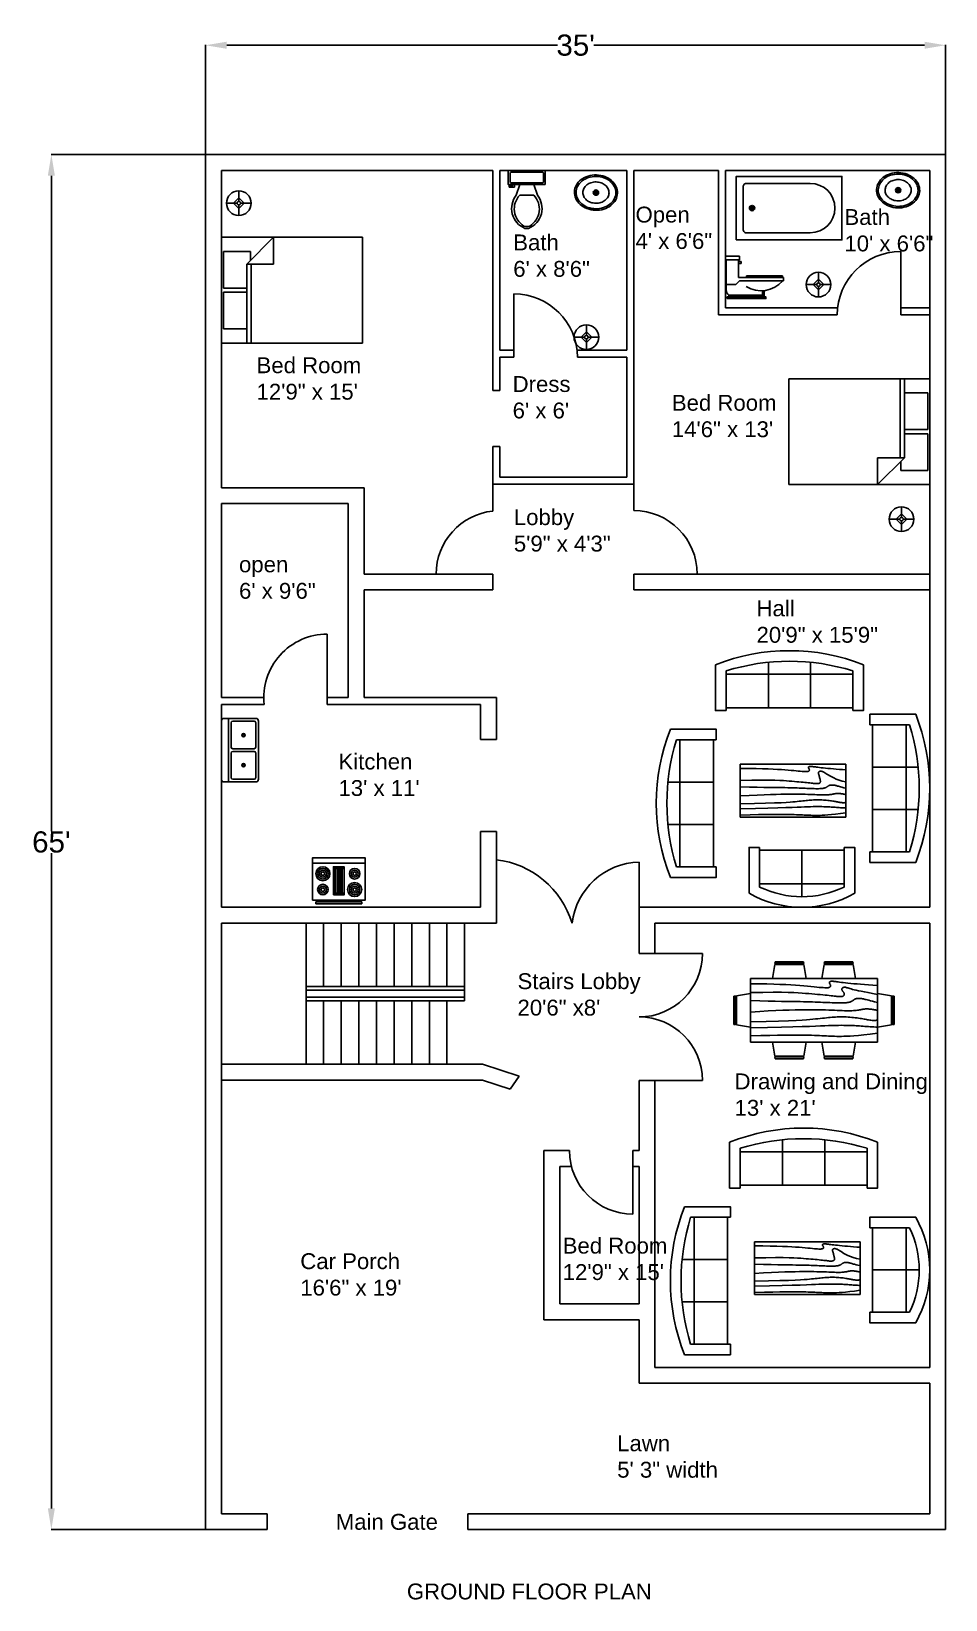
# Model space of a CAD drawing. Header units: inches. Extents: x 6607 to 7126, y 6795 to 7684.
import ezdxf

# ---------------------------------------------------------------- set-up
doc = ezdxf.new("R2010")
doc.units = ezdxf.units.IN
doc.header["$MEASUREMENT"] = 0
doc.styles.get("Standard").update_dxf_attribs({"font": 'arial.ttf'})
doc.dimstyles.get("Standard").update_dxf_attribs({"dimtxt": 12, "dimasz": 12, "dimexe": 0.18, "dimexo": 0.0625, "dimgap": 0.09, "dimtad": 0, "dimtih": 1, "dimtoh": 1, "dimzin": 0, "dimdsep": 46, "dimlunit": 3, "dimtxsty": 'Standard', "dimcen": 0.09, "dimadec": 0, "dimazin": 0, "dimtfac": 1, "dimtofl": 0, "dimtmove": 0, "dimatfit": 3, "dimfxl": 1, "dimtolj": 1, "dimtzin": 0, "dimarcsym": 0})

# ---------------------------------------------------------------- blocks, each defined once
blk = doc.blocks.new('Sink - Oval top')
for p, q in [((-1, 0), (1, 0)), ((0, 1), (0, -1))]:
    blk.add_line(p, q)
at = {"linetype": 'Continuous'}
for points in [[(-12.23, 0.39, 0.117634), (-11.46, -3.36, 0.104469), (-8.88, -6.8, 0.090016), (-5.08, -9.07, 0.08192), (-0.32, -10.02, 0.08192), (4.49, -9.38, 0.090016), (8.42, -7.36, 0.104469), (11.22, -4.09, 0.117634), (12.23, -0.39, 0.117634), (11.46, 3.36, 0.104469), (8.88, 6.8, 0.090016), (5.08, 9.07, 0.08192), (0.32, 10.02, 0.08192), (-4.49, 9.38, 0.090016), (-8.42, 7.36, 0.104469), (-11.22, 4.09, 0.117634)], [(-11.29, 0.16, 0.118622), (-10.52, -3.25, 0.104678), (-8.07, -6.36, 0.089562), (-4.54, -8.37, 0.081185), (-0.13, -9.15, 0.081185), (4.3, -8.49, 0.089562), (7.89, -6.58, 0.104678), (10.42, -3.55, 0.118622), (11.29, -0.16, 0.118622), (10.52, 3.25, 0.104678), (8.07, 6.36, 0.089562), (4.54, 8.37, 0.081185), (0.13, 9.15, 0.081185), (-4.3, 8.49, 0.089562), (-7.89, 6.58, 0.104678), (-10.42, 3.55, 0.118622)], [(-7.42, 0.08, 0.118283), (-6.91, -2.17, 0.104607), (-5.29, -4.21, 0.089718), (-2.97, -5.53, 0.081436), (-0.07, -6.04, 0.081436), (2.84, -5.59, 0.089718), (5.2, -4.33, 0.104607), (6.86, -2.32, 0.118283), (7.42, -0.08, 0.118283), (6.91, 2.17, 0.104607), (5.29, 4.21, 0.089718), (2.97, 5.53, 0.081436), (0.07, 6.04, 0.081436), (-2.84, 5.59, 0.089718), (-5.2, 4.33, 0.104607), (-6.86, 2.32, 0.118283)]]:
    blk.add_lwpolyline(points, format="xyb", close=True, dxfattribs=at)
for radius in [1.5, 1]:
    blk.add_circle((0, 0), radius)
blk = doc.blocks.new('Toilet - top')
for p, q in [((-10, -8.5), (-8, -8.5)), ((-10, -9.5), (-10, -8.5)), ((-8, -8.5), (-8, -8)), ((-7, -8), (-7, -9.5)), ((-4, -8), (-6, -14)), ((4, -8), (6, -14)), ((9.5, -6), (9.5, -2)), ((-7, -9.5), (-10, -9.5)), ((4, -14), (-4, -14))]:
    blk.add_line(p, q)
blk.add_lwpolyline([(10.5, -8), (10.5, 0), (-10.5, 0), (-10.5, -8)], close=True)
for points in [[(-9.5, -2), (-9.5, -6)], [(8.5, -1), (-8.5, -1)], [(-8.5, -7), (8.5, -7)]]:
    blk.add_lwpolyline(points)
for centre, radius, start, end in [((-8.62, -1.88), 0.884, 81.8699, 188.1301), ((-8.62, -6.12), 0.884, 171.8699, 278.1301), ((8.62, -1.88), 0.884, 351.8699, 98.1301), ((8.62, -6.12), 0.884, 261.8699, 8.1301), ((3.52, -21.58), 12.17, 141.46911, 247.97143), ((4.2, -21.82), 11.33, 136.36773, 238.94682), ((-3.52, -21.58), 12.17, 292.02843, 38.53071), ((-4.2, -21.82), 11.33, 301.05301, 43.63209), ((0, -27.88), 4, 245.73182, 294.26817), ((0, -29), 4, 254.86053, 285.13947)]:
    blk.add_arc(centre, radius, start, end)
blk = doc.blocks.new('Bath Tub - 26 x 60 in.')
for p, q in [((9, -17), (9, -19)), ((8, -18), (10, -18))]:
    blk.add_line(p, q)
blk.add_lwpolyline([(0, -36), (0, 0), (60, 0), (60, -36)], close=True)
for points in [[(4, -30), (4, -6)], [(6, -4), (42, -4)], [(42, -32), (6, -32)]]:
    blk.add_lwpolyline(points)
for radius in [1.5, 1]:
    blk.add_circle((9, -18), radius)
for centre, radius, start, end in [((5.75, -5.75), 1.77, 81.8699, 188.1301), ((42, -18), 14, 270, 90), ((5.75, -30.25), 1.77, 171.8699, 278.1301)]:
    blk.add_arc(centre, radius, start, end)
blk = doc.blocks.new('Toilet - side')
for p, q in [((0.5, 5), (0.5, 22)), ((7.5, 22), (7.5, 12)), ((7.5, 21), (9, 21)), ((9, 20), (7.5, 20)), ((9, 21), (9, 20)), ((8, 10), (6, 8)), ((7.5, 12), (33, 12)), ((33, 10), (8, 10)), ((32.5, 13), (12, 13)), ((12, 13), (12, 12)), ((32.5, 12), (32.5, 13)), ((33, 12), (33, 10)), ((6, 8), (0.5, 8)), ((22, 2), (2, 2)), ((2, 2), (2, 1)), ((21, 4.5), (21, 2)), ((22, 2), (22, 4.54)), ((22, 1), (22, 2))]:
    blk.add_line(p, q)
for points in [[(0, 22), (0, 24), (8, 24), (8, 22)], [(1, 0), (1, 1), (23, 1), (23, 0)]]:
    blk.add_lwpolyline(points, close=True)
for centre, radius, start, end in [((20.3, 20.7), 16.23, 238.18715, 318.77023), ((3.75, 4.75), 3.26, 175.6013, 237.5288)]:
    blk.add_arc(centre, radius, start, end)
blk = doc.blocks.new('Sofa - Roundback 7 ft.')
at = {"linetype": 'Continuous'}
for p, q in [((-12.00002, -32.4421), (-12.00003, -6.5971)), ((11.99997, -32.4421), (11.99998, -6.5971)), ((-36.000027, -34), (-36.000027, -11.4696)), ((-35.999844, -13.3819), (35.9998, -13.3819)), ((35.99998, -34), (35.99998, -11.4696)), ((-36.000027, -32.4421), (35.99998, -32.4421))]:
    blk.add_line(p, q, dxfattribs=at)
for points in [[(-36.000027, -34), (-42.000027, -34), (-42.000027, -8)], [(41.99998, -8), (41.99998, -34), (35.99998, -34)]]:
    blk.add_lwpolyline(points, dxfattribs=at)
for centre, radius, start, end in [((0, -114.25), 114.25, 68.43141, 111.5686), ((-0.00001, -127.1968), 121.1968, 72.72033, 107.2797)]:
    blk.add_arc(centre, radius, start, end, dxfattribs=at)
blk = doc.blocks.new('Sofa - Roundback Loveseat 5 ft.')
at = {"linetype": 'Continuous'}
for p, q in [((0, -32.44198), (0, -5.99998)), ((-24, -33.99998), (-24, -11.46958)), ((-23.9998, -13.38178), (23.99986, -13.38178)), ((24.00004, -33.99998), (24.00004, -11.46958)), ((-24, -32.44198), (24.00004, -32.44198))]:
    blk.add_line(p, q, dxfattribs=at)
for points in [[(-24, -33.99998), (-30, -33.99998), (-30, -7.99998)], [(30.00004, -7.99998), (30.00004, -33.99998), (24.00004, -33.99998)]]:
    blk.add_lwpolyline(points, dxfattribs=at)
for centre, radius, start, end in [((0, -60.24998), 60.24998, 60.13715, 119.8628), ((0, -61.38438), 55.38444, 64.32083, 115.6792)]:
    blk.add_arc(centre, radius, start, end, dxfattribs=at)
blk = doc.blocks.new('Bed - Queen')
at = {"linetype": 'Continuous'}
for p, q in [((0, -80.00003), (0, 0)), ((0, 0), (59.99999, 0)), ((59.99999, 0), (59.99999, -80.00003)), ((7.99999, -1.2), (28.79998, -1.2)), ((7.99999, -14.4), (7.99999, -1.2)), ((28.79998, -1.2), (28.79998, -14.4)), ((31.19999, -1.2), (51.99999, -1.2)), ((31.19999, -14.4), (31.19999, -1.2)), ((51.99999, -1.2), (51.99999, -16.4)), ((0, -14.4), (44.8, -14.4)), ((44.8, -16.8), (0, -16.8)), ((59.99999, -29.6), (44.8, -14.4)), ((44.8, -14.4), (44.8, -29.6)), ((51.99999, -16.4), (46.79936, -16.4)), ((44.8, -29.6), (59.99999, -29.6)), ((59.99999, -80.00003), (0, -80.00003))]:
    blk.add_line(p, q, dxfattribs=at)
blk = doc.blocks.new('Table - Rectangular Woodgrain 60 x 30 in.')
at = {"linetype": 'Continuous'}
for p, q in [((0, 0), (0, -30)), ((60, 0), (0, 0)), ((60, -30), (60, 0)), ((0, -30), (60, -30))]:
    blk.add_line(p, q, dxfattribs=at)
for points in [[(0, -2.4), (4.8155, -2.418), (9.0302, -2.4688), (12.709, -2.5477), (15.9167, -2.65), (18.7181, -2.7711), (21.1781, -2.9063), (23.3616, -3.0508), (25.3333, -3.2), (27.1477, -3.3495), (28.8172, -3.4958), (30.3437, -3.636), (31.7291, -3.7667), (32.9756, -3.8849), (34.0849, -3.9875), (35.059, -4.0714), (35.9, -4.1334), (36.6114, -4.1711), (37.2041, -4.1854), (37.6906, -4.1779), (38.0833, -4.15), (38.3948, -4.1034), (38.6375, -4.0396), (38.8239, -3.9602), (38.9666, -3.8667), (39.0764, -3.7608), (39.1573, -3.6448), (39.2116, -3.521), (39.2416, -3.3917), (39.2498, -3.2593), (39.2385, -3.1261), (39.21, -2.9944), (39.1666, -2.8667), (39.111, -2.7447), (39.0468, -2.6281), (38.978, -2.5163), (38.9083, -2.4083), (38.8418, -2.3035), (38.7823, -2.201), (38.7337, -2.1001), (38.7, -2), (38.6844, -1.9003), (38.6875, -1.8021), (38.7094, -1.707), (38.75, -1.6167), (38.8094, -1.5326), (38.8875, -1.4563), (38.9844, -1.3893), (39.1, -1.3333), (39.2351, -1.2896), (39.3937, -1.2583), (39.5804, -1.2396), (39.8, -1.2333), (40.057, -1.2396), (40.3562, -1.2583), (40.7023, -1.2896), (41.1, -1.3333), (41.5547, -1.3895), (42.0755, -1.4573), (42.6721, -1.5361), (43.3542, -1.625), (44.1316, -1.7233), (45.014, -1.8302), (46.0114, -1.9449), (47.1333, -2.0667), (48.3862, -2.1947), (49.7625, -2.3281), (51.2513, -2.4663), (52.8416, -2.6083), (54.5226, -2.7535), (56.2833, -2.9011), (58.1127, -3.0501), (60, -3.2)], [(0, -9.2), (6.5759, -9.0858), (11.9385, -9.0365), (16.2527, -9.0418), (19.6833, -9.0917), (22.3952, -9.1759), (24.5531, -9.2844), (26.322, -9.4069), (27.8666, -9.5333), (29.3241, -9.6553), (30.7203, -9.7719), (32.0532, -9.8837), (33.3208, -9.9917), (34.5213, -10.0965), (35.6526, -10.199), (36.7128, -10.2999), (37.7, -10.4), (38.6129, -10.4996), (39.4531, -10.5969), (40.223, -10.6895), (40.925, -10.775), (41.5613, -10.8512), (42.1344, -10.9156), (42.6465, -10.966), (43.1, -11), (43.4976, -11.0158), (43.8437, -11.0136), (44.143, -10.9942), (44.4, -10.9583), (44.6195, -10.9069), (44.8062, -10.8406), (44.9648, -10.7603), (45.1, -10.6667), (45.2155, -10.5598), (45.3114, -10.4365), (45.3871, -10.2929), (45.4416, -10.125), (45.4743, -9.929), (45.4844, -9.7011), (45.4709, -9.4371), (45.4333, -9.1333), (45.3716, -8.7883), (45.2896, -8.4104), (45.1919, -8.0107), (45.0833, -7.6), (44.9685, -7.1893), (44.8521, -6.7896), (44.7388, -6.4117), (44.6333, -6.0667), (44.54, -5.7628), (44.4614, -5.4979), (44.4001, -5.2675), (44.3583, -5.0667), (44.3384, -4.8909), (44.3427, -4.7354), (44.3736, -4.5956), (44.4333, -4.4667), (44.5236, -4.3453), (44.6427, -4.2333), (44.7884, -4.1339), (44.9583, -4.05), (45.1501, -3.9849), (45.3614, -3.9417), (45.59, -3.9234), (45.8333, -3.9333), (46.0915, -3.9749), (46.3734, -4.0531), (46.6906, -4.1736), (47.0542, -4.3417), (47.4756, -4.5629), (47.9661, -4.8427), (48.5372, -5.1866), (49.2, -5.6), (49.9676, -6.0844), (50.8594, -6.625), (51.8965, -7.2031), (53.1, -7.8), (54.491, -8.3969), (56.0906, -8.975), (57.9199, -9.5156), (60, -10)], [(0, -12.8), (5.1847, -12.9322), (9.6213, -13.0323), (13.3963, -13.1059), (16.5958, -13.1583), (19.3063, -13.1952), (21.614, -13.2219), (23.6054, -13.2439), (25.3666, -13.2667), (26.9728, -13.2947), (28.4531, -13.3281), (29.8256, -13.3663), (31.1083, -13.4083), (32.3191, -13.4535), (33.476, -13.501), (34.597, -13.5501), (35.7, -13.6), (36.7984, -13.6497), (37.8875, -13.6979), (38.9578, -13.743), (40, -13.7833), (41.0047, -13.8174), (41.9625, -13.8438), (42.864, -13.8607), (43.7, -13.8667), (44.4631, -13.8604), (45.1552, -13.8417), (45.7801, -13.8104), (46.3416, -13.7667), (46.8439, -13.7104), (47.2906, -13.6417), (47.6858, -13.5604), (48.0333, -13.4667), (48.3375, -13.3608), (48.6042, -13.2448), (48.8396, -13.121), (49.05, -12.9917), (49.2417, -12.8593), (49.4208, -12.7261), (49.5937, -12.5944), (49.7667, -12.4667), (49.9452, -12.3451), (50.1323, -12.2313), (50.3303, -12.1268), (50.5416, -12.0333), (50.7686, -11.9524), (51.0135, -11.8854), (51.2788, -11.8341), (51.5666, -11.8), (51.8785, -11.7843), (52.2116, -11.7865), (52.562, -11.8059), (52.926, -11.8417), (53.2998, -11.8931), (53.6795, -11.9594), (54.0614, -12.0397), (54.4416, -12.1333), (54.8223, -12.2401), (55.2293, -12.3625), (55.6942, -12.5037), (56.2489, -12.6667), (56.9251, -12.8547), (57.7545, -13.0708), (58.7689, -13.3182), (60, -13.6)], [(0, -18), (5.124, -17.7273), (9.6609, -17.5057), (13.6705, -17.3303), (17.2125, -17.1958), (20.3467, -17.0973), (23.1328, -17.0297), (25.6307, -16.9878), (27.9, -16.9667), (29.9928, -16.9617), (31.9302, -16.9703), (33.7254, -16.9907), (35.3917, -17.0208), (36.9423, -17.0588), (38.3906, -17.1026), (39.7499, -17.1503), (41.0333, -17.2), (42.2519, -17.2496), (43.4073, -17.2969), (44.4986, -17.3395), (45.525, -17.375), (46.4858, -17.4012), (47.3802, -17.4156), (48.2074, -17.416), (48.9667, -17.4), (49.6583, -17.3662), (50.2872, -17.3167), (50.8595, -17.2547), (51.3812, -17.1833), (51.8584, -17.1057), (52.2971, -17.025), (52.7034, -16.9443), (53.0833, -16.8667), (53.443, -16.7951), (53.789, -16.7313), (54.128, -16.6768), (54.4666, -16.6334), (54.8115, -16.6024), (55.1693, -16.5854), (55.5465, -16.5841), (55.95, -16.6), (56.3828, -16.6337), (56.8346, -16.6823), (57.2915, -16.7418), (57.7396, -16.8084), (58.165, -16.878), (58.5539, -16.9469), (58.8924, -17.0111), (59.1666, -17.0667), (59.3679, -17.1107), (59.5078, -17.1438), (59.6032, -17.1675), (59.6708, -17.1833), (59.7275, -17.193), (59.7901, -17.1979), (59.8753, -17.1998), (60, -17.2)], [(0, -22.4), (8.0098, -22.2501), (14.4094, -22.1011), (19.4168, -21.9535), (23.25, -21.8083), (26.1269, -21.6663), (28.2656, -21.5281), (29.884, -21.3947), (31.2, -21.2667), (32.3967, -21.1448), (33.5172, -21.0292), (34.5697, -20.9198), (35.5625, -20.8167), (36.5037, -20.7198), (37.4015, -20.6292), (38.2642, -20.5448), (39.1, -20.4667), (39.9164, -20.3951), (40.7187, -20.3313), (41.5117, -20.2768), (42.3, -20.2333), (43.0883, -20.2024), (43.8812, -20.1854), (44.6836, -20.1841), (45.5, -20.2), (46.3328, -20.234), (47.1747, -20.2844), (48.0163, -20.3488), (48.8479, -20.425), (49.66, -20.5106), (50.4429, -20.6031), (51.1872, -20.7004), (51.8833, -20.8), (52.5246, -20.8999), (53.1166, -20.9995), (53.6681, -21.0983), (54.1875, -21.1958), (54.6834, -21.2919), (55.1646, -21.3859), (55.6394, -21.4777), (56.1167, -21.5667), (56.6028, -21.6515), (57.0961, -21.7266), (57.5929, -21.7852), (58.0896, -21.8208), (58.5823, -21.8268), (59.0674, -21.7964), (59.5412, -21.723), (60, -21.6)], [(0, -25.2), (8.6355, -25.0504), (15.7026, -24.9031), (21.4049, -24.7606), (25.9458, -24.625), (29.529, -24.4988), (32.3578, -24.3844), (34.6359, -24.284), (36.5667, -24.2), (38.3213, -24.1341), (39.9417, -24.0854), (41.437, -24.0523), (42.8167, -24.0333), (44.0901, -24.0268), (45.2667, -24.0313), (46.3557, -24.0451), (47.3667, -24.0667), (48.309, -24.0947), (49.1928, -24.1287), (50.0284, -24.168), (50.826, -24.2125), (51.5959, -24.2617), (52.3483, -24.3151), (53.0935, -24.3725), (53.8417, -24.4334), (54.6009, -24.497), (55.3699, -24.561), (56.1454, -24.6226), (56.9239, -24.6792), (57.7021, -24.7279), (58.4764, -24.7662), (59.2435, -24.7911), (60, -24.8)], [(0, -28.8), (5.6867, -28.6681), (10.45, -28.5698), (14.407, -28.5012), (17.675, -28.4584), (20.3711, -28.4374), (22.6125, -28.4344), (24.5164, -28.4455), (26.2, -28.4667), (27.762, -28.4947), (29.2276, -28.5281), (30.6033, -28.5663), (31.8958, -28.6084), (33.1118, -28.6535), (34.2578, -28.7011), (35.3405, -28.7501), (36.3666, -28.8), (37.3443, -28.8497), (38.288, -28.8974), (39.2137, -28.9412), (40.1375, -28.9792), (41.0753, -29.0093), (42.0432, -29.0297), (43.0572, -29.0384), (44.1333, -29.0333), (45.2936, -29.0114), (46.5843, -28.9641), (48.0579, -28.8816), (49.7666, -28.7542), (51.7629, -28.5721), (54.0989, -28.3255), (56.8272, -28.0048), (60, -27.6)]]:
    blk.add_lwpolyline(points, dxfattribs=at)
blk = doc.blocks.new('Dining Set - 36 x 72 in.')
at = {"linetype": 'Continuous'}
for p, q in [((-22, 27.5), (-22.1562, 26.50042)), ((-22, 27.5), (-6, 27.5)), ((-5.8437, 26.49966), (-6, 27.5)), ((6, 27.5), (5.8438, 26.50042)), ((6, 27.5), (22, 27.5)), ((22.1563, 26.49966), (22, 27.5)), ((36, 18), (-36, 18)), ((-36, 18), (-36, -18)), ((-22.2343, 26.00059), (-23.4847, 17.99762)), ((-22.2304, 26), (-5.7608, 26)), ((-5.8416, 26.5), (-22.1534, 26.5)), ((-4.5152, 17.99762), (-5.7655, 25.99926)), ((5.7657, 26.00059), (4.5153, 17.99762)), ((5.7696, 26), (22.2392, 26)), ((22.1584, 26.5), (5.8466, 26.5)), ((23.4848, 17.99762), (22.2345, 25.99926)), ((36, -18), (36, 18)), ((-44.0006, 8.23428), (-35.9976, 9.48474)), ((44.0006, 8.23428), (35.9976, 9.48474)), ((-45.5, 8), (-44.5004, 8.15617)), ((-45.5, 8), (-45.5, -8)), ((-44.5, -8.15843), (-44.5, 8.15338)), ((-44, 8.23041), (-44, -8.23915)), ((44, 8.23041), (44, -8.23915)), ((44.5, -8.15843), (44.5, 8.15338)), ((45.5, 8), (44.5005, 8.15617)), ((45.5, 8), (45.5, -8)), ((-44.4997, -8.15631), (-45.5, -8)), ((-35.9976, -9.48476), (-43.9993, -8.2345)), ((35.9976, -9.48476), (43.9993, -8.2345)), ((44.4997, -8.15631), (45.5, -8)), ((-36, -18), (36, -18)), ((-22.2343, -26.0006), (-23.4847, -17.99762)), ((-22.2304, -26), (-5.7608, -26)), ((-22, -27.5), (-22.1562, -26.50044)), ((-5.8416, -26.5), (-22.1534, -26.5)), ((-5.8437, -26.49967), (-6, -27.5)), ((-4.5152, -17.99762), (-5.7655, -25.99928)), ((5.7657, -26.0006), (4.5153, -17.99762)), ((5.7696, -26), (22.2392, -26)), ((6, -27.5), (5.8438, -26.50044)), ((22.1584, -26.5), (5.8466, -26.5)), ((22.1563, -26.49967), (22, -27.5)), ((23.4848, -17.99762), (22.2345, -25.99928)), ((-22, -27.5), (-6, -27.5)), ((6, -27.5), (22, -27.5))]:
    blk.add_line(p, q, dxfattribs=at)
for points in [[(-36, 15), (-31.1772, 14.97754), (-26.8079, 14.91406), (-22.8538, 14.81543), (-19.276, 14.6875), (-16.0362, 14.53613), (-13.0957, 14.36718), (-10.4159, 14.18652), (-7.9583, 14), (-5.6904, 13.81315), (-3.6035, 13.63021), (-1.6954, 13.45508), (0.0365, 13.29166), (1.5945, 13.14388), (2.9811, 13.01562), (4.1988, 12.9108), (5.25, 12.83333), (6.1393, 12.78613), (6.8802, 12.76823), (7.4883, 12.77767), (7.9792, 12.8125), (8.3685, 12.87077), (8.6719, 12.95052), (8.9049, 13.0498), (9.0833, 13.16666), (9.2205, 13.29899), (9.3216, 13.44401), (9.3895, 13.59879), (9.4271, 13.76041), (9.4373, 13.92594), (9.4232, 14.09245), (9.3875, 14.257), (9.3333, 14.41666), (9.2638, 14.56917), (9.1836, 14.71484), (9.0975, 14.85465), (9.0104, 14.98958), (8.9272, 15.1206), (8.8529, 15.2487), (8.7922, 15.37483), (8.75, 15.5), (8.7305, 15.62467), (8.7344, 15.74739), (8.7617, 15.86621), (8.8125, 15.97916), (8.8867, 16.08431), (8.9844, 16.17968), (9.1055, 16.26334), (9.25, 16.33333), (9.4189, 16.38802), (9.6172, 16.42708), (9.8506, 16.45052), (10.125, 16.45833), (10.4463, 16.45052), (10.8203, 16.42708), (11.2529, 16.38802), (11.75, 16.33333), (12.3184, 16.26318), (12.9694, 16.17838), (13.7151, 16.07991), (14.5677, 15.96875), (15.5395, 15.84586), (16.6426, 15.71224), (17.8893, 15.56884), (19.2917, 15.41666), (20.859, 15.25667), (22.5879, 15.08984), (24.4721, 14.91715), (26.5052, 14.73958), (28.6809, 14.5581), (30.9929, 14.3737), (33.4347, 14.18733), (36, 14)], [(-36, 10), (-28.9766, 10.14274), (-23.1725, 10.20442), (-18.4241, 10.19775), (-14.5677, 10.13541), (-11.4399, 10.03011), (-8.877, 9.89453), (-6.7154, 9.74137), (-4.7917, 9.58333), (-2.9698, 9.43082), (-1.2246, 9.28515), (0.4415, 9.14534), (2.026, 9.01041), (3.5266, 8.87939), (4.9408, 8.7513), (6.266, 8.62516), (7.5, 8.5), (8.6411, 8.37549), (9.6914, 8.2539), (10.6538, 8.13818), (11.5312, 8.03125), (12.3267, 7.93603), (13.043, 7.85547), (13.6831, 7.79248), (14.25, 7.75), (14.7471, 7.7303), (15.1797, 7.73307), (15.5537, 7.75732), (15.875, 7.80208), (16.1494, 7.86637), (16.3828, 7.94922), (16.5811, 8.04964), (16.75, 8.16666), (16.8944, 8.29915), (17.0143, 8.44531), (17.1089, 8.60319), (17.1771, 8.77083), (17.218, 8.94629), (17.2305, 9.1276), (17.2137, 9.31282), (17.1667, 9.5), (17.0895, 9.6875), (16.987, 9.875), (16.8649, 10.0625), (16.7292, 10.25), (16.5856, 10.4375), (16.4401, 10.625), (16.2985, 10.8125), (16.1667, 11), (16.05, 11.18733), (15.9518, 11.3737), (15.8752, 11.5581), (15.8229, 11.73958), (15.798, 11.91715), (15.8034, 12.08984), (15.842, 12.25667), (15.9167, 12.41666), (16.0295, 12.56836), (16.1784, 12.70833), (16.3605, 12.83268), (16.5729, 12.9375), (16.8127, 13.01888), (17.0768, 13.07291), (17.3625, 13.0957), (17.6667, 13.08333), (17.9894, 13.03312), (18.3418, 12.94726), (18.7382, 12.82918), (19.1927, 12.68229), (19.7195, 12.51001), (20.3327, 12.31575), (21.0465, 12.10294), (21.875, 11.875), (22.8357, 11.63354), (23.959, 11.37304), (25.2786, 11.08618), (26.8282, 10.76562), (28.6414, 10.40405), (30.752, 9.99414), (33.1936, 9.52856), (36, 9)], [(-36, 5.5), (-30.7157, 5.3348), (-26.069, 5.20963), (-21.9946, 5.11767), (-18.4271, 5.05208), (-15.3009, 5.00602), (-12.5508, 4.97265), (-10.1112, 4.94515), (-7.9167, 4.91666), (-5.909, 4.88167), (-4.0586, 4.83984), (-2.3429, 4.79215), (-0.7396, 4.73958), (0.7739, 4.6831), (2.22, 4.6237), (3.6213, 4.56233), (5, 4.5), (6.373, 4.43782), (7.7344, 4.3776), (9.0723, 4.32129), (10.375, 4.27083), (11.6309, 4.22819), (12.8281, 4.19531), (13.9551, 4.17415), (15, 4.16666), (15.954, 4.17448), (16.819, 4.19791), (17.6001, 4.23698), (18.3021, 4.29166), (18.9299, 4.36198), (19.4883, 4.44791), (19.9823, 4.54948), (20.4167, 4.66666), (20.7969, 4.79899), (21.1302, 4.94401), (21.4245, 5.09879), (21.6875, 5.26041), (21.9271, 5.42594), (22.1511, 5.59245), (22.3672, 5.757), (22.5834, 5.91666), (22.8065, 6.06868), (23.0404, 6.21093), (23.2879, 6.34147), (23.5521, 6.45833), (23.8358, 6.55957), (24.142, 6.64323), (24.4735, 6.70735), (24.8334, 6.75), (25.2235, 6.76969), (25.642, 6.76692), (26.0858, 6.74267), (26.5521, 6.69791), (27.0379, 6.63362), (27.5404, 6.55078), (28.0565, 6.45036), (28.5834, 6.33333), (29.1242, 6.19987), (29.7071, 6.04687), (30.3661, 5.87044), (31.1354, 5.66666), (32.0493, 5.43164), (33.142, 5.16146), (34.4475, 4.85221), (36, 4.5)], [(-36, -1), (-30.7915, -0.6591), (-26.0195, -0.38216), (-21.6519, -0.16284), (-17.6563, 0.00521), (-14.0005, 0.12833), (-10.6523, 0.21289), (-7.5796, 0.26522), (-4.75, 0.29166), (-2.134, 0.29793), (0.2878, 0.28711), (2.5317, 0.26163), (4.6146, 0.22396), (6.5529, 0.17651), (8.3633, 0.12174), (10.0623, 0.06209), (11.6667, 0), (13.1899, -0.06201), (14.6341, -0.1211), (15.9982, -0.17432), (17.2813, -0.21875), (18.4823, -0.25147), (19.6003, -0.26953), (20.6343, -0.27002), (21.5834, -0.25), (22.4481, -0.20768), (23.2357, -0.14584), (23.9549, -0.06836), (24.6146, 0.02083), (25.2235, 0.11784), (25.7904, 0.21875), (26.3241, 0.31966), (26.8334, 0.41666), (27.3265, 0.50618), (27.8099, 0.58593), (28.2894, 0.65397), (28.7709, 0.70833), (29.2601, 0.74707), (29.763, 0.76823), (30.2855, 0.76985), (30.8334, 0.75), (31.4088, 0.70784), (31.9994, 0.64713), (32.589, 0.57275), (33.1615, 0.48958), (33.7008, 0.4025), (34.1908, 0.3164), (34.6153, 0.23616), (34.9584, 0.16666), (35.2099, 0.11165), (35.3848, 0.07031), (35.504, 0.04069), (35.5886, 0.02083), (35.6594, 0.00879), (35.7377, 0.0026), (35.8442, 0.00032), (36, 0)], [(-36, -6.5), (-27.1843, -6.31267), (-20.084, -6.1263), (-14.469, -5.9419), (-10.1094, -5.76042), (-6.7752, -5.58285), (-4.2363, -5.41016), (-2.2629, -5.24333), (-0.625, -5.08334), (0.8708, -4.93099), (2.2715, -4.78646), (3.5872, -4.64974), (4.8281, -4.52084), (6.0046, -4.39974), (7.127, -4.28646), (8.2053, -4.18099), (9.25, -4.08334), (10.2705, -3.99382), (11.2734, -3.91407), (12.2647, -3.84603), (13.25, -3.79167), (14.2354, -3.75293), (15.2266, -3.73177), (16.2295, -3.73015), (17.25, -3.75), (18.2912, -3.79248), (19.3451, -3.85547), (20.4009, -3.93604), (21.4479, -4.03125), (22.4754, -4.13819), (23.4727, -4.25391), (24.4289, -4.37549), (25.3334, -4.5), (26.1785, -4.62492), (26.9694, -4.74935), (27.7145, -4.87281), (28.4219, -4.99479), (29.1, -5.11483), (29.7572, -5.23242), (30.4016, -5.34709), (31.0417, -5.45834), (31.6837, -5.56437), (32.3262, -5.65821), (32.9658, -5.73153), (33.599, -5.77604), (34.2224, -5.78345), (34.8327, -5.74545), (35.4264, -5.65373), (36, -5.5)], [(-36, -10), (-26.4022, -9.81299), (-18.4675, -9.62891), (-11.9839, -9.45069), (-6.7396, -9.28125), (-2.5226, -9.12354), (0.8789, -8.98047), (3.6769, -8.85498), (6.0833, -8.75), (8.2767, -8.66765), (10.3021, -8.60677), (12.1712, -8.56543), (13.8958, -8.54167), (15.4876, -8.53353), (16.9583, -8.53907), (18.3197, -8.55632), (19.5834, -8.58334), (20.7616, -8.61841), (21.8685, -8.66081), (22.9188, -8.71004), (23.9271, -8.76563), (24.9081, -8.82707), (25.8763, -8.89388), (26.8465, -8.96558), (27.8334, -9.04167), (28.8474, -9.12118), (29.8828, -9.20117), (30.93, -9.27824), (31.9792, -9.34896), (33.0205, -9.40991), (34.0443, -9.45768), (35.0407, -9.48885), (36, -9.5)], [(-36, -14.5), (-30.0881, -14.33513), (-25.0332, -14.21224), (-20.7312, -14.12647), (-17.0781, -14.07292), (-13.97, -14.04671), (-11.3027, -14.04297), (-8.9724, -14.05681), (-6.875, -14.08334), (-4.9224, -14.11833), (-3.0905, -14.16016), (-1.3709, -14.20785), (0.2448, -14.26042), (1.7647, -14.3169), (3.1973, -14.3763), (4.5507, -14.43767), (5.8333, -14.5), (7.0554, -14.5621), (8.235, -14.62175), (9.3922, -14.67652), (10.5469, -14.72396), (11.7192, -14.76164), (12.929, -14.78711), (14.1965, -14.79794), (15.5417, -14.79167), (16.9933, -14.76424), (18.6152, -14.70508), (20.4804, -14.60197), (22.6615, -14.44271), (25.2312, -14.21509), (28.2624, -13.9069), (31.8277, -13.50594), (36, -13)]]:
    blk.add_lwpolyline(points, dxfattribs=at)
blk = doc.blocks.new('Sink-double - 36 in top')
for p, q in [((-18, -4), (18, -4)), ((-0.75, -18.5), (-0.75, -6.5)), ((0.75, -6.5), (0.75, -18.5))]:
    blk.add_line(p, q)
for points in [[(-16.5, 0), (16.5, 0)], [(-18, -19.5), (-18, -1.5)], [(-16.5, -18.5), (-16.5, -6.5)], [(-15.5, -5.5), (-1.75, -5.5)], [(1.75, -5.5), (15.5, -5.5)], [(16.5, -6.5), (16.5, -18.5)], [(18, -1.5), (18, -19.5)], [(16.5, -21), (-16.5, -21)], [(-1.75, -19.5), (-15.5, -19.5)], [(15.5, -19.5), (1.75, -19.5)]]:
    blk.add_lwpolyline(points)
for centre, radius in [((-8.5, -12.5), 1), ((-8.5, -12.5), 0.5), ((8.5, -12.5), 1), ((8.5, -12.5), 0.5)]:
    blk.add_circle(centre, radius)
for centre, radius, start, end in [((-16.5, -1.5), 1.5, 90, 180), ((16.5, -1.5), 1.5, 0, 90), ((-15.5, -6.5), 1, 90, 180), ((-1.75, -6.5), 1, 0, 90), ((1.75, -6.5), 1, 90, 180), ((15.5, -6.5), 1, 0, 90), ((-16.5, -19.5), 1.5, 180, 270), ((-15.5, -18.5), 1, 180, 270), ((-1.75, -18.5), 1, 270, 0), ((1.75, -18.5), 1, 180, 270), ((15.5, -18.5), 1, 270, 0), ((16.5, -19.5), 1.5, 270, 0)]:
    blk.add_arc(centre, radius, start, end)
blk = doc.blocks.new('Range-Oven - 30 in top')
for p, q in [((0, -3), (30, -3)), ((12, -6), (18, -6)), ((13, -20), (13, -6)), ((14, -6), (14, -20)), ((15, -20), (15, -6)), ((16, -6), (16, -20)), ((17, -20), (17, -6)), ((6, -24), (6, -25)), ((8, -25), (8, -24)), ((18, -20), (12, -20)), ((22, -25), (22, -24)), ((24, -24), (24, -25))]:
    blk.add_line(p, q)
for points in [[(0, -24), (0, 0), (30, 0), (30, -24)], [(12, -21), (12, -5), (18, -5), (18, -21)], [(2, -26), (2, -25), (28, -25), (28, -26)]]:
    blk.add_lwpolyline(points, close=True)
for centre, radius in [((6, -9), 4), ((6, -9), 3), ((6, -9), 2), ((6, -9), 1), ((24, -9), 3), ((24, -9), 2), ((24, -9), 1), ((6, -18), 3), ((6, -18), 2), ((6, -18), 1), ((24, -18), 4), ((24, -18), 3), ((24, -18), 2), ((24, -18), 1)]:
    blk.add_circle(centre, radius)
blk = doc.blocks.new('Lamp - Table')
at = {"linetype": 'Continuous'}
for p, q in [((-1, 0), (-7, 0)), ((0, 3), (-3, 0)), ((-3, 0), (0, -3)), ((0, 7), (0, 1)), ((3, 0), (0, 3)), ((0, -3), (3, 0)), ((1, 0), (7, 0)), ((0, -1), (0, -7))]:
    blk.add_line(p, q, dxfattribs=at)
for radius in [7, 1]:
    blk.add_circle((0, 0), radius, dxfattribs=at)
blk = doc.blocks.new('*D15')
at = {"color": 0, "lineweight": -2, "transparency": 16777216}
for p, q in [((6705.62, 7614.4), (6617.97, 7614.4)), ((6618.15, 7602.4), (6618.15, 7230.62)), ((6618.15, 6846.4), (6618.15, 7218.19)), ((6705.62, 6834.4), (6617.97, 6834.4))]:
    blk.add_line(p, q, dxfattribs=at)
at = {"color": 0, "transparency": 16777216}
for points in [[(6616.15, 7602.4), (6620.15, 7602.4), (6618.15, 7614.4)], [(6616.15, 6846.4), (6620.15, 6846.4), (6618.15, 6834.4)]]:
    blk.add_solid(points, dxfattribs=at)
at = {"layer": 'Defpoints', "color": 0, "transparency": 16777216}
for p in [(6618.15, 7614.4), (6705.68, 7614.4), (6705.68, 6834.4)]:
    blk.add_point(p, dxfattribs=at)
at = {"color": 0, "transparency": 16777216, "insert": (6618.15, 7224.4), "char_height": 12, "attachment_point": 5}
blk.add_mtext("\\A1;65'", dxfattribs=at)
blk = doc.blocks.new('*D16')
at = {"color": 0, "lineweight": -2, "transparency": 16777216}
for p, q in [((6705.68, 7614.47), (6705.68, 7676.61)), ((6717.68, 7676.43), (6905.41, 7676.43)), ((7113.68, 7676.43), (6925.95, 7676.43)), ((7125.68, 7614.47), (7125.68, 7676.61))]:
    blk.add_line(p, q, dxfattribs=at)
at = {"color": 0, "transparency": 16777216}
for points in [[(6717.68, 7678.43), (6717.68, 7674.43), (6705.68, 7676.43)], [(7113.68, 7678.43), (7113.68, 7674.43), (7125.68, 7676.43)]]:
    blk.add_solid(points, dxfattribs=at)
at = {"layer": 'Defpoints', "color": 0, "transparency": 16777216}
for p in [(7125.68, 7676.43), (6705.68, 7614.4), (7125.68, 7614.4)]:
    blk.add_point(p, dxfattribs=at)
at = {"color": 0, "transparency": 16777216, "insert": (6915.68, 7676.43), "char_height": 12, "attachment_point": 5}
blk.add_mtext("\\A1;35'", dxfattribs=at)

msp = doc.modelspace()

# ---------------------------------------------------------------- linework, layer by layer
for p, q in [((6705.682, 7614.404), (7125.682, 7614.404)), ((6705.682, 6834.404), (6705.682, 7614.404)), ((7125.682, 7614.404), (7125.682, 6834.404)), ((6714.682, 7605.404), (6868.682, 7605.404)), ((6714.682, 7425.404), (6714.682, 7605.404)), ((6868.682, 7605.404), (6868.682, 7480.581)), ((6872.682, 7605.404), (6872.682, 7503.404)), ((6872.682, 7605.404), (6944.682, 7605.404)), ((6944.682, 7605.404), (6944.682, 7503.404)), ((6948.682, 7605.404), (6948.682, 7523.404)), ((6948.682, 7605.404), (6996.682, 7605.404)), ((6996.682, 7605.404), (6996.682, 7523.404)), ((7000.682, 7605.404), (7000.682, 7527.404)), ((7000.682, 7605.404), (7116.682, 7605.404)), ((7116.682, 7605.404), (7116.682, 7187.404)), ((7100.161, 7559.404), (7100.161, 7523.404)), ((6880.665, 7535.404), (6880.665, 7499.404)), ((7000.682, 7527.404), (7064.383, 7527.404)), ((7100.161, 7527.404), (7116.682, 7527.404)), ((6948.682, 7523.404), (6948.682, 7412.404)), ((6996.682, 7523.404), (7064.161, 7523.404)), ((7100.161, 7523.404), (7116.682, 7523.404)), ((6872.682, 7503.404), (6880.665, 7503.404)), ((6916.442, 7503.404), (6944.682, 7503.404)), ((6872.682, 7499.404), (6880.665, 7499.404)), ((6872.682, 7499.404), (6872.682, 7480.581)), ((6916.665, 7499.404), (6944.682, 7499.404)), ((6944.682, 7499.404), (6944.682, 7431.404)), ((6868.682, 7480.581), (6872.682, 7480.581)), ((6872.682, 7448.717), (6868.682, 7448.717)), ((6868.682, 7448.717), (6868.682, 7412.2)), ((6872.682, 7448.717), (6872.682, 7431.404)), ((6872.682, 7431.404), (6944.682, 7431.404)), ((6714.682, 7425.404), (6795.682, 7425.404)), ((6795.682, 7376.404), (6795.682, 7425.404)), ((6868.682, 7427.404), (6948.682, 7427.404)), ((6714.682, 7416.404), (6786.682, 7416.404)), ((6714.682, 7306.404), (6714.682, 7416.404)), ((6786.682, 7306.404), (6786.682, 7416.404)), ((6868.682, 7376.404), (6795.682, 7376.404)), ((6836.513, 7376.404), (6868.682, 7376.404)), ((6868.682, 7376.404), (6868.682, 7367.404)), ((6948.682, 7376.404), (7116.682, 7376.404)), ((7116.682, 7376.404), (6948.682, 7376.404)), ((6984.682, 7376.404), (6948.682, 7376.404)), ((6948.682, 7376.404), (6948.682, 7367.404)), ((6795.682, 7306.404), (6795.682, 7367.404)), ((6868.682, 7367.404), (6795.682, 7367.404)), ((7116.682, 7367.404), (6948.682, 7367.404)), ((6774.747, 7342.404), (6774.747, 7302.404)), ((6714.682, 7306.404), (6738.747, 7306.404)), ((6774.747, 7306.404), (6786.682, 7306.404)), ((6795.682, 7306.404), (6870.682, 7306.404)), ((6870.682, 7282.507), (6870.682, 7306.404)), ((6714.682, 7302.404), (6738.97, 7302.404)), ((6714.682, 7187.404), (6714.682, 7302.404)), ((6774.747, 7302.404), (6861.682, 7302.404)), ((6861.682, 7282.507), (6861.682, 7302.404)), ((6861.682, 7282.507), (6870.682, 7282.507)), ((6861.682, 7187.404), (6861.682, 7230.491)), ((6861.682, 7230.491), (6870.682, 7230.491)), ((6870.682, 7178.404), (6870.682, 7230.491)), ((6870.682, 7214.404), (6870.682, 7178.404)), ((6951.682, 7213.039), (6951.682, 7177.039)), ((6861.682, 7187.404), (6714.682, 7187.404)), ((7116.682, 7187.404), (6951.682, 7187.404)), ((6951.682, 7187.404), (6951.682, 7161.185)), ((6714.682, 6843.404), (6714.682, 7178.404)), ((6870.682, 7178.404), (6714.682, 7178.404)), ((6762.682, 7098.404), (6762.682, 7178.404)), ((6772.682, 7142.404), (6772.682, 7178.404)), ((6782.682, 7142.404), (6782.682, 7178.404)), ((6792.682, 7142.404), (6792.682, 7178.404)), ((6802.682, 7142.404), (6802.682, 7178.404)), ((6812.682, 7142.404), (6812.682, 7178.404)), ((6822.682, 7142.404), (6822.682, 7178.404)), ((6832.682, 7142.404), (6832.682, 7178.404)), ((6842.682, 7142.404), (6842.682, 7178.404)), ((6852.682, 7134.404), (6852.682, 7178.404)), ((7116.682, 7178.404), (6960.682, 7178.404)), ((6960.682, 7178.404), (6960.682, 7161.185)), ((7116.682, 7178.404), (7116.682, 6926.404)), ((6987.682, 7161.185), (6951.682, 7161.185)), ((6852.682, 7142.404), (6762.682, 7142.404)), ((6852.682, 7140.404), (6762.682, 7140.404)), ((6852.682, 7136.404), (6762.682, 7136.404)), ((6822.682, 7134.404), (6762.682, 7134.404)), ((6772.682, 7098.404), (6772.682, 7134.404)), ((6782.682, 7098.404), (6782.682, 7134.404)), ((6792.682, 7098.404), (6792.682, 7134.404)), ((6802.682, 7098.404), (6802.682, 7134.404)), ((6812.682, 7098.404), (6812.682, 7134.404)), ((6852.682, 7134.404), (6822.682, 7134.404)), ((6822.682, 7098.404), (6822.682, 7134.404)), ((6832.682, 7098.404), (6832.682, 7134.404)), ((6842.682, 7098.404), (6842.682, 7134.404)), ((6862.785, 7098.404), (6714.682, 7098.404)), ((6883.66, 7091.668), (6862.785, 7098.404)), ((6878.615, 7084.215), (6883.66, 7091.668)), ((6862.785, 7089.404), (6714.682, 7089.404)), ((6862.785, 7089.404), (6878.615, 7084.215)), ((6987.682, 7089.185), (6951.682, 7089.185)), ((6951.682, 7089.185), (6951.682, 7049.404)), ((6960.682, 7089.185), (6960.682, 6926.404)), ((6897.682, 7049.404), (6897.682, 6953.404)), ((6912.187, 7049.404), (6897.682, 7049.404)), ((6951.682, 7049.404), (6948.187, 7049.404)), ((6948.187, 7013.404), (6948.187, 7049.404)), ((6906.682, 7040.404), (6906.682, 6962.404)), ((6913.33, 7040.404), (6906.682, 7040.404)), ((6951.682, 7040.404), (6948.187, 7040.404)), ((6951.682, 7040.404), (6951.682, 6962.404)), ((6951.682, 6962.404), (6906.682, 6962.404)), ((6951.682, 6953.404), (6897.682, 6953.404)), ((6951.682, 6953.404), (6951.682, 6926.404)), ((6951.682, 6926.404), (6951.682, 6917.404)), ((7116.682, 6926.404), (6960.682, 6926.404)), ((7116.682, 6917.404), (6951.682, 6917.404)), ((7116.682, 6917.404), (7116.682, 6843.404)), ((6740.633, 6843.404), (6714.682, 6843.404)), ((6740.633, 6843.404), (6740.633, 6834.404)), ((7116.682, 6843.404), (6854.518, 6843.404)), ((6854.518, 6843.404), (6854.518, 6834.404)), ((6740.633, 6834.404), (6705.682, 6834.404)), ((7125.682, 6834.404), (6854.518, 6834.404))]:
    msp.add_line(p, q)
for centre, radius, start, end in [((7100.161, 7523.404), 36, 90, 180), ((6880.665, 7499.404), 36, 0, 90), ((6872.513, 7376.404), 36, 96.108369, 180), ((6948.682, 7376.404), 36, 0, 90), ((6774.747, 7306.404), 36, 90, 186.37937), ((6864.39, 7163.215), 51.575, 17.128415, 82.99293), ((6952.694, 7173.761), 39.292, 91.475534, 173.212981), ((6951.682, 7161.185), 36, 270, 0), ((6951.682, 7089.185), 36, 0, 90), ((6948.187, 7049.404), 36, 180, 270)]:
    msp.add_arc(centre, radius, start, end)

# ---------------------------------------------------------------- block references
for name, p in [('Toilet - top', (6887.983, 7605.404)), ('Sink - Oval top', (6927.21, 7592.843)), ('Bath Tub - 26 x 60 in.', (7006.837, 7602.037)), ('Sink - Oval top', (7098.728, 7594.188)), ('Lamp - Table', (6724.509, 7586.846)), ('Toilet - side', (7000.682, 7532.692)), ('Lamp - Table', (7053.504, 7540.648)), ('Lamp - Table', (6921.8, 7510.841)), ('Lamp - Table', (7100.608, 7407.554)), ('Sofa - Roundback 7 ft.', (7037.053, 7332.98)), ('Table - Rectangular Woodgrain 60 x 30 in.', (7009.1, 7268.549)), ('Range-Oven - 30 in top', (6766.259, 7215.447)), ('Dining Set - 36 x 72 in.', (7050.947, 7128.975)), ('Sofa - Roundback 7 ft.', (7045.074, 7062.141)), ('Table - Rectangular Woodgrain 60 x 30 in.', (7017.122, 6997.71))]:
    msp.add_blockref(name, p)
for name, p, rotation in [('Bed - Queen', (6714.682, 7507.504), 89.99999999999999), ('Bed - Queen', (7116.682, 7487.166), 270), ('Sofa - Roundback 7 ft.', (7116.682, 7254.905), 270), ('Sink-double - 36 in top', (6714.682, 7276.549), 90), ('Sofa - Roundback 7 ft.', (6961.47, 7246.381), 90), ('Sofa - Roundback Loveseat 5 ft.', (7044.106, 7187.404), 180), ('Sofa - Roundback 7 ft.', (6969.492, 6975.542), 90), ('Sofa - Roundback Loveseat 5 ft.', (7116.682, 6981.644), 270)]:
    msp.add_blockref(name, p, dxfattribs=dict(rotation=rotation))

# ---------------------------------------------------------------- texts
at = {"char_height": 9, "attachment_point": 1}
for s, width, insert in [('Open\\P4\' x 6\'6"', 119.46772, (6949.68, 7584.875)), ('Bath\\P10\' x 6\'6"', 119.46772, (7068.225, 7583.501)), ('Bath\\P6\' x 8\'6"', 119.46772, (6880.28, 7569.082)), ('Bed Room\\P12\'9" x 15\'', 119.46772, (6734.611, 7499.39)), ("Dress\\P6' x 6'", 119.46772, (6879.937, 7488.748)), ('Bed Room\\P14\'6" x 13\'', 119.46772, (6970.293, 7478.105)), ('Lobby \\P5\'9" x 4\'3"', 119.46772, (6880.624, 7413.219)), ('open\\P6\' x 9\'6"', 119.46772, (6724.647, 7386.441)), ('Hall\\P20\'9" x 15\'9"', 119.46772, (7018.345, 7361.484)), ("Kitchen\\P13' x 11'", 119.46772, (6781.108, 7274.578)), ('Stairs Lobby\\P20\'6" x8\'', 119.46772, (6882.703, 7149.981)), ("Drawing and Dining\\P13' x 21'", 119.46772, (7005.9, 7093.149)), ('Bed Room\\P12\'9" x 15\'', 119.46772, (6908.348, 6999.955)), ('Car Porch\\P16\'6" x 19\'', 119.46772, (6759.412, 6991.145)), ('Lawn\\P5\' 3" width', 119.46772, (6939.272, 6887.837)), ('Main Gate', 119.46772, (6779.555, 6843.28)), ('GROUND FLOOR PLAN', 144.95528, (6819.91, 6803.769))]:
    msp.add_mtext_dynamic_manual_height_columns(s, width=width, gutter_width=1, heights=[0], dxfattribs=dict(at, insert=insert))

# ---------------------------------------------------------------- dimensions: what is measured, and where the dimension line sits
dim = msp.add_linear_dim(base=(7125.682, 7676.431), p1=(6705.682, 7614.404), p2=(7125.682, 7614.404), dimstyle='Standard')
dim.commit()
dim.dimension.update_dxf_attribs({"geometry": '*D16', "text_midpoint": (6915.682, 7676.431)})
dim = msp.add_linear_dim(base=(6618.152, 7614.404), p1=(6705.682, 6834.404), p2=(6705.682, 7614.404), angle=90, dimstyle='Standard')
dim.commit()
dim.dimension.update_dxf_attribs({"geometry": '*D15', "text_midpoint": (6618.152, 7224.404)})

doc.saveas('drawing.dxf')
